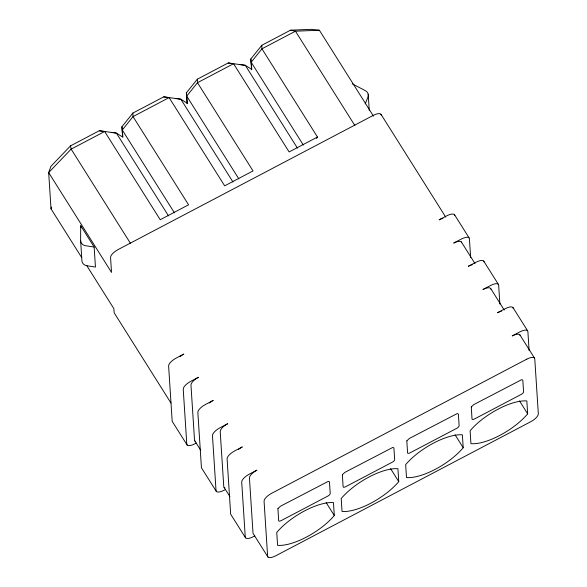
<?xml version="1.0" encoding="UTF-8"?>
<svg xmlns="http://www.w3.org/2000/svg" width="587" height="587" viewBox="0 0 587 587"><rect width="100%" height="100%" fill="white"/><g stroke="black" fill="none" stroke-linecap="round" stroke-linejoin="round"><path stroke-width="0.88" d="M80.602 240.428L80.727 225.738L94.147 247.054L95.446 267.063L86.744 265.706A5.929 5.371 -3.7 0 1 81.894 260.43L80.602 240.428A5.929 5.371 -3.7 0 0 85.453 245.696L94.147 247.054M81.718 257.598L51.018 208.847L51.392 207.057M365.202 103.877L367.954 97.163A5.929 5.371 -3.7 0 0 365.4 90.684L352.215 83.802M122.566 136.727L121.92 126.748L132.889 113.071L163.729 96.855L180.84 99.21L187.356 103.341L186.373 92.856L197.342 79.179L228.182 62.963L245.3 65.318L251.816 69.449L250.832 58.971L261.802 45.294L290.55 30.172L311.367 29.35L319.379 30.245L373.471 116.145M316.356 138.444L317.486 137.035L261.934 48.816L261.802 45.294M121.92 126.748L122.903 137.233L116.387 133.102L99.276 130.747L70.521 145.862L50.966 166.268L48.67 172.585L51.018 208.847M132.889 113.071L133.022 116.593L188.574 204.812L160.214 219.729L104.662 131.51L71.144 149.127L48.67 172.585L111.53 272.412L110.561 257.407A8.893 3.375 -32.2 0 1 118.053 249.592L373.295 115.382A8.893 3.375 -32.2 0 1 381.271 115.067M197.342 79.179L197.481 82.708L253.034 170.927L224.667 185.837L169.115 97.618L133.022 116.593L122.272 130.006L174.412 212.81M317.486 137.035L289.127 151.945L233.575 63.726L197.481 82.708L186.725 96.114L238.865 178.918M213.074 400.488L205.34 404.553A8.893 3.375 -32.2 0 0 197.848 412.375L201.407 467.391A8.893 3.375 -32.2 0 0 201.73 468.228L216.354 491.444M196.315 443.046L194.767 443.86A8.893 3.375 -32.2 0 1 186.791 444.176L183.232 389.159A8.893 3.375 -32.2 0 1 190.724 381.345L198.457 377.272A8.893 3.375 -32.2 0 0 190.966 385.094L194.524 440.111A8.893 3.375 -32.2 0 0 195.684 441.439M225.547 489.477L224.007 490.292A8.893 3.375 -32.2 0 1 216.023 490.607L212.472 435.591A8.893 3.375 -32.2 0 1 219.964 427.776L227.697 423.704A8.893 3.375 -32.2 0 0 220.206 431.526L223.764 486.542A8.893 3.375 -32.2 0 0 224.916 487.87M254.787 535.909L253.239 536.723A8.893 3.375 -32.2 0 1 245.263 537.039L241.705 482.022A8.893 3.375 -32.2 0 1 249.196 474.208L256.93 470.136A8.893 3.375 -32.2 0 0 249.438 477.957L252.997 532.974A8.893 3.375 -32.2 0 0 253.327 533.803L267.943 557.019M319.379 30.245L295.452 31.192L290.55 30.172M228.182 62.963L233.575 63.726M240.142 64.592L245.3 65.318L297.44 148.122M163.729 96.855L169.115 97.618M175.682 98.484L180.84 99.21L232.98 182.014M99.276 130.747L104.662 131.51M111.229 132.369L116.387 133.102L168.528 215.906M454.47 214.637L469.086 237.852M483.703 261.068L498.326 284.284M512.943 307.5L527.559 330.716M380.948 114.238L445.76 217.161M461.353 241.925L474.993 263.592M490.593 288.356L504.233 310.024M519.825 334.788L534.449 358.004M354.9 125.603L295.452 31.192L261.934 48.816L251.177 62.229L303.318 145.033M519.517 400.906L527.669 413.85A41.508 15.739 -32.2 0 1 470.943 443.669L470.114 430.763A41.508 15.739 -32.2 0 1 526.832 400.943L527.669 413.85M455.064 434.798L463.209 447.734A41.508 15.739 -32.2 0 1 406.49 477.561L405.654 464.655A41.508 15.739 -32.2 0 1 462.38 434.835L463.209 447.734M390.604 468.69L398.756 481.626A41.508 15.739 -32.2 0 1 342.038 511.453L341.201 498.546A41.508 15.739 -32.2 0 1 397.92 468.719L398.756 481.626M326.152 502.575L334.304 515.518A41.508 15.739 -32.2 0 1 277.578 545.338L276.748 532.438A41.508 15.739 -32.2 0 1 333.467 502.611L334.304 515.518M130.593 243.539L71.144 149.127L70.521 145.862M86.59 265.339L113.878 308.674L114.12 312.423A8.893 3.375 -32.2 0 0 114.443 313.26L170.971 403.027M194.847 440.94L200.695 450.229M224.087 487.371L229.935 496.661M187.114 445.012L172.497 421.796A8.893 3.375 -32.2 0 1 172.167 420.96L168.608 365.943A8.893 3.375 -32.2 0 1 176.107 358.129L183.841 354.056A8.893 3.375 -32.2 0 0 180.004 356.595M245.593 537.875L230.97 514.66A8.893 3.375 -32.2 0 1 230.647 513.823L227.088 458.807A8.893 3.375 -32.2 0 1 234.58 450.992L242.314 446.92A8.893 3.375 -32.2 0 0 238.483 449.459M529.114 350.49L527.889 331.552A8.893 3.375 -32.2 0 0 519.913 331.868L512.18 335.933A8.893 3.375 -32.2 0 1 520.155 335.617M499.875 304.059L498.649 285.121A8.893 3.375 -32.2 0 0 490.673 285.436L482.94 289.501A8.893 3.375 -32.2 0 1 490.915 289.186M470.635 257.627L469.409 238.689A8.893 3.375 -32.2 0 0 461.433 239.004L453.7 243.069A8.893 3.375 -32.2 0 1 461.676 242.754M368.203 94.206L369.245 110.253M250.832 58.971L251.537 69.853M186.373 92.856L187.077 103.745M80.727 225.738L80.845 227.558M484.033 261.905A8.893 3.375 -32.2 0 0 476.057 262.22L468.316 266.285A8.893 3.375 -32.2 0 1 472.219 264.752M501.459 311.183A8.893 3.375 -32.2 0 0 497.556 312.717L505.29 308.652A8.893 3.375 -32.2 0 1 513.273 308.336M454.793 215.473A8.893 3.375 -32.2 0 0 446.817 215.789L439.083 219.854A8.893 3.375 -32.2 0 1 442.98 218.32M209.243 403.027A8.893 3.375 -32.2 0 1 213.074 400.488M277.922 508.65L278.649 520.654A2.964 1.123 -32.2 0 0 281.305 520.544L327.715 496.147A2.964 1.123 -32.2 0 0 330.217 493.542L329.454 481.817L328.324 481.325L280.388 506.28L277.922 508.65M342.382 474.758L343.102 486.762A2.964 1.123 -32.2 0 0 345.765 486.66L392.175 462.255A2.964 1.123 -32.2 0 0 394.669 459.65L393.914 447.925L392.784 447.433L344.84 472.388L342.382 474.758M406.835 440.866L407.561 452.871A2.964 1.123 -32.2 0 0 410.218 452.768L456.627 428.363A2.964 1.123 -32.2 0 0 459.122 425.758L458.366 414.033L457.236 413.549L409.293 438.496L406.835 440.866M471.288 406.982L472.014 418.979A2.964 1.123 -32.2 0 0 474.678 418.876L521.08 394.479A2.964 1.123 -32.2 0 0 523.582 391.867L522.819 380.149L521.689 379.657L473.753 404.604L471.288 406.982M526.796 359.149L271.554 493.351A8.893 3.375 -32.2 0 0 264.062 501.173L267.621 556.19A8.893 3.375 -32.2 0 0 275.597 555.874L530.839 421.671A8.893 3.375 -32.2 0 0 538.33 413.85L534.772 358.833A8.893 3.375 -32.2 0 0 526.796 359.149"/></g></svg>
